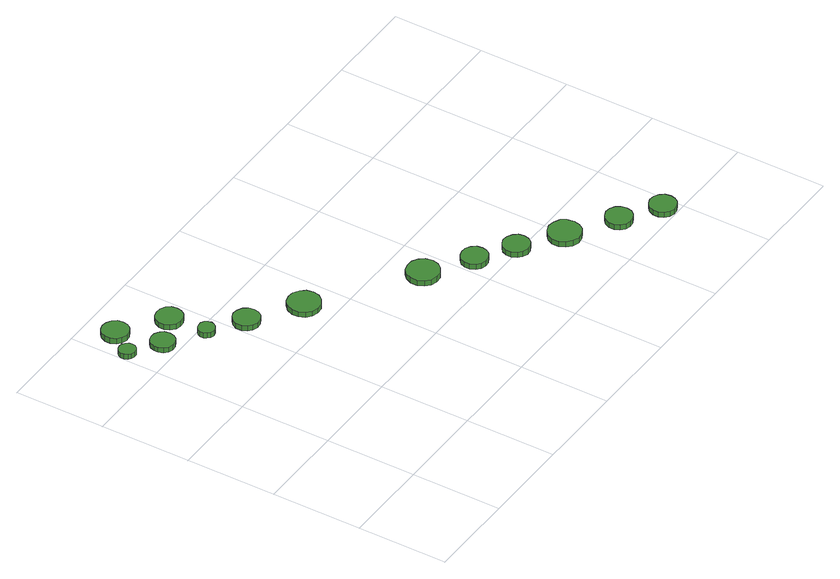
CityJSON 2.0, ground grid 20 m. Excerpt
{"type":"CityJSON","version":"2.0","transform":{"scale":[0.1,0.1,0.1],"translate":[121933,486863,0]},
"CityObjects":{
"tree1":{"type":"SolitaryVegetationObject","attributes":{"function":"something"},"geometry":[{"type":"MultiSurface","lod":"1","boundaries":[[[0,1,2,3,4,5,6,7,8,9,10,11,12,13,14]],[[15,16,17,18,19,20,21,22,23,24,25,26,27,28,29]],[[0,29,28,1]],[[1,28,27,2]],[[2,27,26,3]],[[3,26,25,4]],[[4,25,24,5]],[[5,24,23,6]],[[6,23,22,7]],[[7,22,21,8]],[[8,21,20,9]],[[9,20,19,10]],[[10,19,18,11]],[[11,18,17,12]],[[12,17,16,13]],[[13,16,15,14]],[[14,15,29,0]]]}]},
"tree2":{"type":"SolitaryVegetationObject","attributes":{"function":"something"},"geometry":[{"type":"MultiSurface","lod":"1","boundaries":[[[30,31,32,33,34,35,36,37,38,39,40,41,42,43,44]],[[45,46,47,48,49,50,51,52,53,54,55,56,57,58,59]],[[30,59,58,31]],[[31,58,57,32]],[[32,57,56,33]],[[33,56,55,34]],[[34,55,54,35]],[[35,54,53,36]],[[36,53,52,37]],[[37,52,51,38]],[[38,51,50,39]],[[39,50,49,40]],[[40,49,48,41]],[[41,48,47,42]],[[42,47,46,43]],[[43,46,45,44]],[[44,45,59,30]]]}]},
"tree3":{"type":"SolitaryVegetationObject","attributes":{"function":"something"},"geometry":[{"type":"MultiSurface","lod":"1","boundaries":[[[60,61,62,63,64,65,66,67,68,69,70,71,72,73,74]],[[75,76,77,78,79,80,81,82,83,84,85,86,87,88,89]],[[60,89,88,61]],[[61,88,87,62]],[[62,87,86,63]],[[63,86,85,64]],[[64,85,84,65]],[[65,84,83,66]],[[66,83,82,67]],[[67,82,81,68]],[[68,81,80,69]],[[69,80,79,70]],[[70,79,78,71]],[[71,78,77,72]],[[72,77,76,73]],[[73,76,75,74]],[[74,75,89,60]]]}]},
"tree4":{"type":"SolitaryVegetationObject","attributes":{"function":"something"},"geometry":[{"type":"MultiSurface","lod":"1","boundaries":[[[90,91,92,93,94,95,96,97,98,99,100,101,102,103,104]],[[105,106,107,108,109,110,111,112,113,114,115,116,117,118,119]],[[90,119,118,91]],[[91,118,117,92]],[[92,117,116,93]],[[93,116,115,94]],[[94,115,114,95]],[[95,114,113,96]],[[96,113,112,97]],[[97,112,111,98]],[[98,111,110,99]],[[99,110,109,100]],[[100,109,108,101]],[[101,108,107,102]],[[102,107,106,103]],[[103,106,105,104]],[[104,105,119,90]]]}]},
"tree5":{"type":"SolitaryVegetationObject","attributes":{"function":"something"},"geometry":[{"type":"MultiSurface","lod":"1","boundaries":[[[120,121,122,123,124,125,126,127,128,129,130,131,132,133,134]],[[135,136,137,138,139,140,141,142,143,144,145,146,147,148,149]],[[120,149,148,121]],[[121,148,147,122]],[[122,147,146,123]],[[123,146,145,124]],[[124,145,144,125]],[[125,144,143,126]],[[126,143,142,127]],[[127,142,141,128]],[[128,141,140,129]],[[129,140,139,130]],[[130,139,138,131]],[[131,138,137,132]],[[132,137,136,133]],[[133,136,135,134]],[[134,135,149,120]]]}]},
"tree6":{"type":"SolitaryVegetationObject","attributes":{"function":"something"},"geometry":[{"type":"MultiSurface","lod":"1","boundaries":[[[150,151,152,153,154,155,156,157,158,159,160,161,162,163,164]],[[165,166,167,168,169,170,171,172,173,174,175,176,177,178,179]],[[150,179,178,151]],[[151,178,177,152]],[[152,177,176,153]],[[153,176,175,154]],[[154,175,174,155]],[[155,174,173,156]],[[156,173,172,157]],[[157,172,171,158]],[[158,171,170,159]],[[159,170,169,160]],[[160,169,168,161]],[[161,168,167,162]],[[162,167,166,163]],[[163,166,165,164]],[[164,165,179,150]]]}]},
"tree7":{"type":"SolitaryVegetationObject","attributes":{"function":"something"},"geometry":[{"type":"MultiSurface","lod":"1","boundaries":[[[180,181,182,183,184,185,186,187,188,189,190,191,192,193,194]],[[195,196,197,198,199,200,201,202,203,204,205,206,207,208,209]],[[180,209,208,181]],[[181,208,207,182]],[[182,207,206,183]],[[183,206,205,184]],[[184,205,204,185]],[[185,204,203,186]],[[186,203,202,187]],[[187,202,201,188]],[[188,201,200,189]],[[189,200,199,190]],[[190,199,198,191]],[[191,198,197,192]],[[192,197,196,193]],[[193,196,195,194]],[[194,195,209,180]]]}]},
"tree8":{"type":"SolitaryVegetationObject","attributes":{"function":"something"},"geometry":[{"type":"MultiSurface","lod":"1","boundaries":[[[210,211,212,213,214,215,216,217,218,219,220,221,222,223,224]],[[225,226,227,228,229,230,231,232,233,234,235,236,237,238,239]],[[210,239,238,211]],[[211,238,237,212]],[[212,237,236,213]],[[213,236,235,214]],[[214,235,234,215]],[[215,234,233,216]],[[216,233,232,217]],[[217,232,231,218]],[[218,231,230,219]],[[219,230,229,220]],[[220,229,228,221]],[[221,228,227,222]],[[222,227,226,223]],[[223,226,225,224]],[[224,225,239,210]]]}]},
"tree9":{"type":"SolitaryVegetationObject","attributes":{"function":"something"},"geometry":[{"type":"MultiSurface","lod":"1","boundaries":[[[240,241,242,243,244,245,246,247,248,249,250,251,252,253,254]],[[255,256,257,258,259,260,261,262,263,264,265,266,267,268,269]],[[240,269,268,241]],[[241,268,267,242]],[[242,267,266,243]],[[243,266,265,244]],[[244,265,264,245]],[[245,264,263,246]],[[246,263,262,247]],[[247,262,261,248]],[[248,261,260,249]],[[249,260,259,250]],[[250,259,258,251]],[[251,258,257,252]],[[252,257,256,253]],[[253,256,255,254]],[[254,255,269,240]]]}]},
"tree10":{"type":"SolitaryVegetationObject","attributes":{"function":"something"},"geometry":[{"type":"MultiSurface","lod":"1","boundaries":[[[270,271,272,273,274,275,276,277,278,279,280,281,282,283,284]],[[285,286,287,288,289,290,291,292,293,294,295,296,297,298,299]],[[270,299,298,271]],[[271,298,297,272]],[[272,297,296,273]],[[273,296,295,274]],[[274,295,294,275]],[[275,294,293,276]],[[276,293,292,277]],[[277,292,291,278]],[[278,291,290,279]],[[279,290,289,280]],[[280,289,288,281]],[[281,288,287,282]],[[282,287,286,283]],[[283,286,285,284]],[[284,285,299,270]]]}]},
"tree11":{"type":"SolitaryVegetationObject","attributes":{"function":"something"},"geometry":[{"type":"MultiSurface","lod":"1","boundaries":[[[300,301,302,303,304,305,306,307,308,309,310,311,312,313,314]],[[315,316,317,318,319,320,321,322,323,324,325,326,327,328,329]],[[300,329,328,301]],[[301,328,327,302]],[[302,327,326,303]],[[303,326,325,304]],[[304,325,324,305]],[[305,324,323,306]],[[306,323,322,307]],[[307,322,321,308]],[[308,321,320,309]],[[309,320,319,310]],[[310,319,318,311]],[[311,318,317,312]],[[312,317,316,313]],[[313,316,315,314]],[[314,315,329,300]]]}]},
"tree12":{"type":"SolitaryVegetationObject","attributes":{"function":"something"},"geometry":[{"type":"MultiSurface","lod":"1","boundaries":[[[330,331,332,333,334,335,336,337,338,339,340,341,342,343,344]],[[345,346,347,348,349,350,351,352,353,354,355,356,357,358,359]],[[330,359,358,331]],[[331,358,357,332]],[[332,357,356,333]],[[333,356,355,334]],[[334,355,354,335]],[[335,354,353,336]],[[336,353,352,337]],[[337,352,351,338]],[[338,351,350,339]],[[339,350,349,340]],[[340,349,348,341]],[[341,348,347,342]],[[342,347,346,343]],[[343,346,345,344]],[[344,345,359,330]]]}]},
"tree13":{"type":"SolitaryVegetationObject","attributes":{"function":"something"},"geometry":[{"type":"MultiSurface","lod":"1","boundaries":[[[360,361,362,363,364,365,366,367,368,369,370,371,372,373,374]],[[375,376,377,378,379,380,381,382,383,384,385,386,387,388,389]],[[360,389,388,361]],[[361,388,387,362]],[[362,387,386,363]],[[363,386,385,364]],[[364,385,384,365]],[[365,384,383,366]],[[366,383,382,367]],[[367,382,381,368]],[[368,381,380,369]],[[369,380,379,370]],[[370,379,378,371]],[[371,378,377,372]],[[372,377,376,373]],[[373,376,375,374]],[[374,375,389,360]]]}]}
},
"vertices":[
[37,681,23],[36,688,23],[31,694,23],[25,698,23],[17,699,23],[10,697,23],[4,692,23],[1,685,23],[1,677,23],[4,670,23],[10,665,23],[17,663,23],[25,663,23],[31,667,23],[36,673,23],[36,673,11],[31,667,11],[25,663,11],[17,663,11],[10,665,11],[4,670,11],[1,677,11],[1,685,11],[4,692,11],[10,697,11],[17,699,11],[25,698,11],[31,694,11],[36,688,11],[37,681,11],
[107,637,22],[105,648,22],[99,656,22],[89,662,22],[78,663,22],[68,660,22],[60,652,22],[56,642,22],[56,632,22],[60,622,22],[68,614,22],[78,611,22],[89,612,22],[99,618,22],[105,626,22],[105,626,10],[99,618,10],[89,612,10],[78,611,10],[68,614,10],[60,622,10],[56,632,10],[56,642,10],[60,652,10],[68,660,10],[78,663,10],[89,662,10],[99,656,10],[105,648,10],[107,637,10],
[86,733,23],[84,745,23],[77,754,23],[66,760,23],[54,762,23],[43,758,23],[34,750,23],[29,739,23],[29,727,23],[34,716,23],[43,708,23],[54,704,23],[66,705,23],[77,711,23],[84,721,23],[84,721,10],[77,711,10],[66,705,10],[54,704,10],[43,708,10],[34,716,10],[29,727,10],[29,739,10],[34,750,10],[43,758,10],[54,762,10],[66,760,10],[77,754,10],[84,745,10],[86,733,10],
[180,585,22],[178,593,22],[174,599,22],[167,603,22],[159,603,22],[152,601,22],[146,596,22],[143,589,22],[143,581,22],[146,575,22],[152,569,22],[159,567,22],[167,568,22],[174,572,22],[178,578,22],[178,578,9],[174,572,9],[167,568,9],[159,567,9],[152,569,9],[146,575,9],[143,581,9],[143,589,9],[146,596,9],[152,601,9],[159,603,9],[167,603,9],[174,599,9],[178,593,9],[180,585,9],
[181,667,22],[179,678,22],[172,688,22],[161,694,22],[149,695,22],[138,692,22],[129,684,22],[124,673,22],[124,661,22],[129,650,22],[138,641,22],[149,638,22],[161,639,22],[172,645,22],[179,655,22],[179,655,9],[172,645,9],[161,639,9],[149,638,9],[138,641,9],[129,650,9],[124,661,9],[124,673,9],[129,684,9],[138,692,9],[149,695,9],[161,694,9],[172,688,9],[179,678,9],[181,667,9],
[259,536,22],[257,548,22],[250,557,22],[239,563,22],[227,565,22],[216,561,22],[207,553,22],[202,542,22],[202,530,22],[207,519,22],[216,511,22],[227,507,22],[239,508,22],[250,514,22],[257,524,22],[257,524,10],[250,514,10],[239,508,10],[227,507,10],[216,511,10],[207,519,10],[202,530,10],[202,542,10],[207,553,10],[216,561,10],[227,565,10],[239,563,10],[250,557,10],[257,548,10],[259,536,10],
[367,465,23],[364,480,23],[355,491,23],[342,499,23],[328,500,23],[314,496,23],[303,486,23],[297,472,23],[297,458,23],[303,444,23],[314,434,23],[328,430,23],[342,431,23],[355,439,23],[364,451,23],[364,451,11],[355,439,11],[342,431,11],[328,430,11],[314,434,11],[303,444,11],[297,458,11],[297,472,11],[303,486,11],[314,496,11],[328,500,11],[342,499,11],[355,491,11],[364,480,11],[367,465,11],
[578,320,22],[575,335,22],[566,347,22],[553,354,22],[539,355,22],[524,351,22],[514,341,22],[508,328,22],[508,313,22],[514,299,22],[524,289,22],[539,285,22],[553,286,22],[566,294,22],[575,306,22],[575,306,9],[566,294,9],[553,286,9],[539,285,9],[524,289,9],[514,299,9],[508,313,9],[508,328,9],[514,341,9],[524,351,9],[539,355,9],[553,354,9],[566,347,9],[575,335,9],[578,320,9],
[664,258,22],[662,270,22],[655,280,22],[644,286,22],[632,287,22],[621,283,22],[612,275,22],[607,264,22],[607,252,22],[612,241,22],[621,233,22],[632,230,22],[644,231,22],[655,237,22],[662,247,22],[662,247,9],[655,237,9],[644,231,9],[632,230,9],[621,233,9],[612,241,9],[607,252,9],[607,264,9],[612,275,9],[621,283,9],[632,287,9],[644,286,9],[655,280,9],[662,270,9],[664,258,9],
[740,209,22],[738,221,22],[730,230,22],[720,236,22],[708,238,22],[697,234,22],[688,226,22],[683,215,22],[683,203,22],[688,192,22],[697,184,22],[708,180,22],[720,181,22],[730,187,22],[738,197,22],[738,197,9],[730,187,9],[720,181,9],[708,180,9],[697,184,9],[688,192,9],[683,203,9],[683,215,9],[688,226,9],[697,234,9],[708,238,9],[720,236,9],[730,230,9],[738,221,9],[740,209,9],
[831,149,22],[828,164,22],[820,176,22],[807,183,22],[792,185,22],[778,180,22],[767,170,22],[761,157,22],[761,142,22],[767,128,22],[778,119,22],[792,114,22],[807,116,22],[820,123,22],[828,135,22],[828,135,9],[820,123,9],[807,116,9],[792,114,9],[778,119,9],[767,128,9],[761,142,9],[761,157,9],[767,170,9],[778,180,9],[792,185,9],[807,183,9],[820,176,9],[828,164,9],[831,149,9],
[922,84,22],[920,96,22],[913,106,22],[902,112,22],[890,113,22],[879,109,22],[870,101,22],[865,90,22],[865,78,22],[870,67,22],[879,59,22],[890,55,22],[902,57,22],[913,63,22],[920,72,22],[920,72,9],[913,63,9],[902,57,9],[890,55,9],[879,59,9],[870,67,9],[865,78,9],[865,90,9],[870,101,9],[879,109,9],[890,113,9],[902,112,9],[913,106,9],[920,96,9],[922,84,9],
[1001,31,22],[999,43,22],[992,53,22],[981,59,22],[969,60,22],[958,56,22],[949,48,22],[944,37,22],[944,25,22],[949,14,22],[958,6,22],[969,2,22],[981,4,22],[992,10,22],[999,20,22],[999,20,10],[992,10,10],[981,4,10],[969,2,10],[958,6,10],[949,14,10],[944,25,10],[944,37,10],[949,48,10],[958,56,10],[969,60,10],[981,59,10],[992,53,10],[999,43,10],[1001,31,10]
]}
